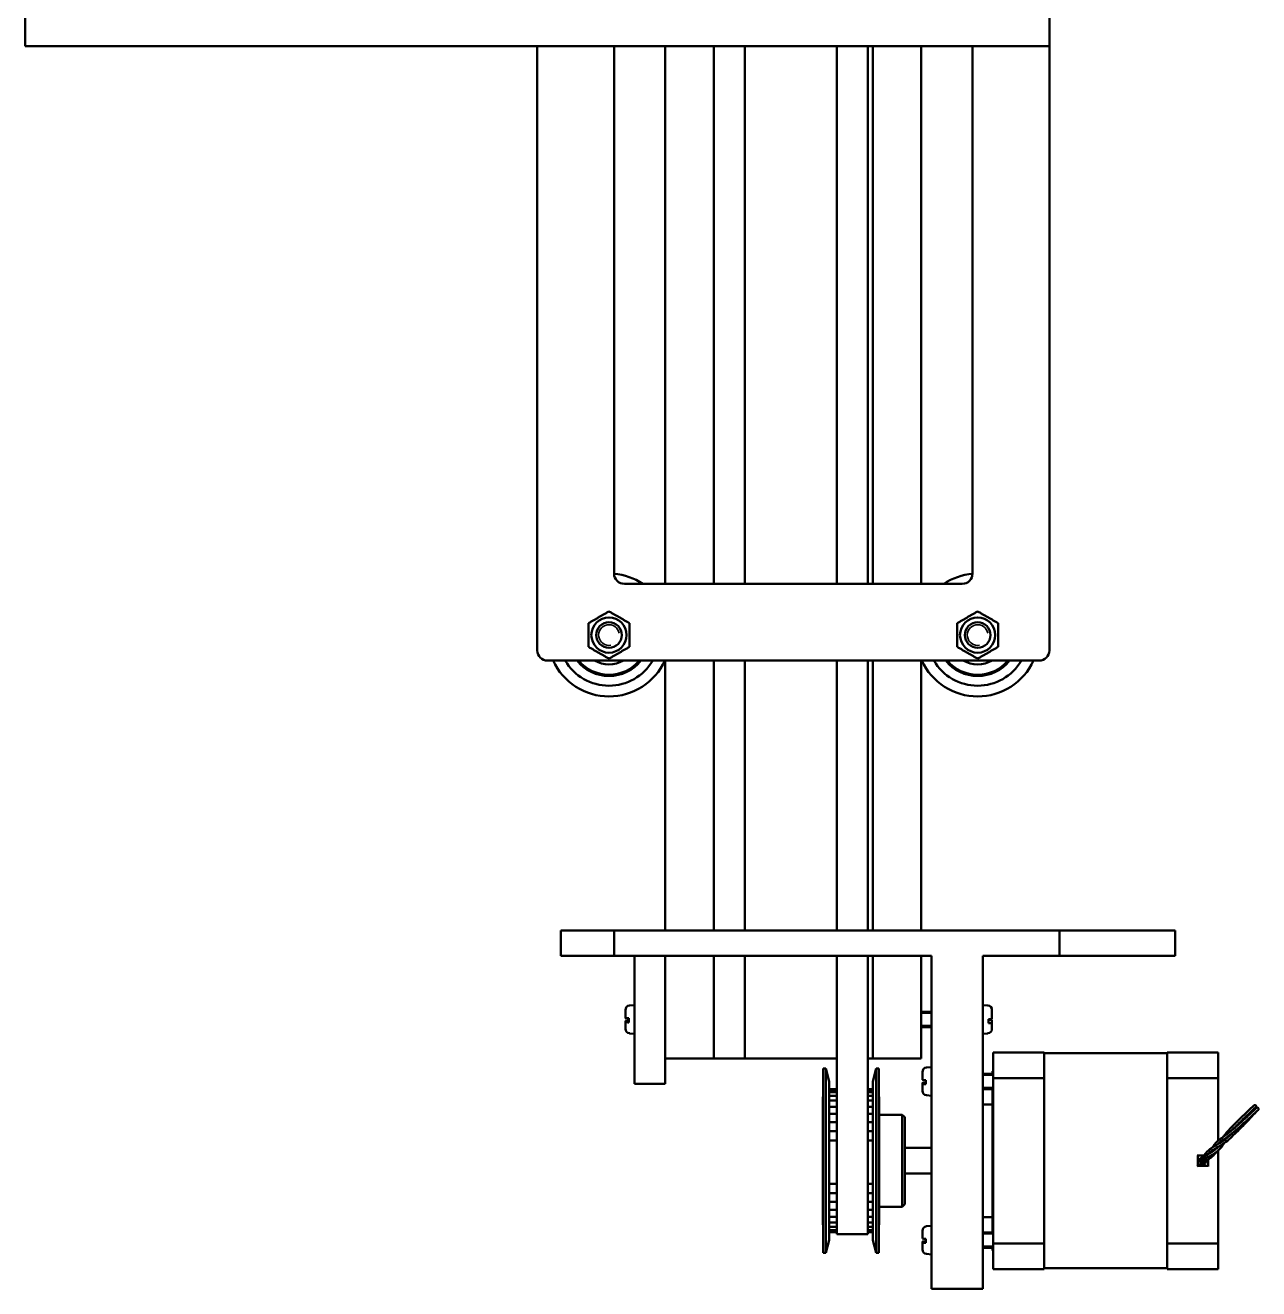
# Model space of a CAD drawing. Header units: millimetres. Extents: x 0 to 6720, y 0 to 4752.
# Drawn here: x 2637.5 to 2878.4, y 1633.4 to 1880.2 of the extents above; entities that cross this region are included whole.
import ezdxf

# ---------------------------------------------------------------- set-up
doc = ezdxf.new("R2010")
doc.units = ezdxf.units.MM
doc.header["$LTSCALE"] = 16
doc.layers.add('Widoczne (ISO)', color=7, linetype='Continuous', lineweight=50)
doc.layers.add('Widoczne wąskie (ISO)', color=7, linetype='Continuous', lineweight=35)

msp = doc.modelspace()

# ---------------------------------------------------------------- linework, layer by layer
at = {"layer": 'Widoczne (ISO)'}
for p, q in [((2637.53, 1936.07), (2637.53, 1876.07)), ((2837.53, 1876.07), (2837.53, 1891.76)), ((2637.53, 1876.07), (2837.53, 1876.07)), ((2737.53, 1876.07), (2737.53, 1758.07)), ((2752.53, 1773.07), (2752.53, 1876.07)), ((2762.53, 1876.07), (2762.53, 1771.07)), ((2772, 1876.07), (2772, 1771.07)), ((2778.05, 1876.07), (2778.05, 1771.07)), ((2796.05, 1771.07), (2796.05, 1876.07)), ((2802.05, 1876.07), (2802.05, 1771.07)), ((2803.05, 1876.07), (2803.05, 1771.07)), ((2812.53, 1876.07), (2812.53, 1771.07)), ((2822.53, 1876.07), (2822.53, 1773.07)), ((2837.53, 1758.07), (2837.53, 1876.07)), ((2820.53, 1771.07), (2754.53, 1771.07)), ((2739.53, 1756.07), (2835.53, 1756.07)), ((2762.53, 1756.07), (2762.53, 1703.38)), ((2772, 1756.07), (2772, 1703.38)), ((2778.05, 1756.07), (2778.05, 1703.38)), ((2796.05, 1703.38), (2796.05, 1756.07)), ((2802.05, 1756.07), (2802.05, 1703.38)), ((2803.05, 1756.07), (2803.05, 1703.38)), ((2812.53, 1756.07), (2812.53, 1703.38)), ((2752.53, 1703.38), (2742.11, 1703.38)), ((2742.11, 1703.38), (2742.11, 1698.38)), ((2839.53, 1703.38), (2752.53, 1703.38)), ((2752.53, 1703.38), (2752.53, 1698.38)), ((2862.11, 1703.38), (2839.53, 1703.38)), ((2839.53, 1703.38), (2839.53, 1698.38)), ((2862.11, 1703.38), (2862.11, 1698.38)), ((2752.53, 1698.38), (2742.11, 1698.38)), ((2814.53, 1698.38), (2752.53, 1698.38)), ((2756.53, 1698.38), (2756.53, 1673.38)), ((2762.53, 1698.38), (2762.53, 1678.38)), ((2762.53, 1698.38), (2762.53, 1673.38)), ((2772, 1698.38), (2772, 1678.38)), ((2778.05, 1698.38), (2778.05, 1678.38)), ((2796.05, 1658.38), (2796.05, 1698.38)), ((2802.05, 1698.38), (2802.05, 1658.38)), ((2803.05, 1698.38), (2803.05, 1678.38)), ((2812.53, 1698.38), (2812.53, 1678.38)), ((2814.53, 1698.38), (2814.53, 1633.38)), ((2839.53, 1698.38), (2824.53, 1698.38)), ((2824.53, 1698.38), (2824.53, 1633.38)), ((2862.11, 1698.38), (2839.53, 1698.38)), ((2755.55, 1688.7), (2756.53, 1688.79)), ((2825.51, 1688.7), (2824.53, 1688.79)), ((2754.73, 1686.27), (2754.73, 1687.81)), ((2754.73, 1685.47), (2754.73, 1685.71)), ((2755.43, 1685.41), (2755.43, 1686.21)), ((2814.53, 1687.49), (2812.53, 1687.49)), ((2825.63, 1686.04), (2825.63, 1685.24)), ((2826.33, 1687.81), (2826.33, 1686.15)), ((2826.33, 1685.82), (2826.33, 1685.36)), ((2754.73, 1684.17), (2754.73, 1685.47)), ((2755.55, 1683.27), (2756.53, 1683.19)), ((2814.53, 1684.49), (2812.53, 1684.49)), ((2825.51, 1683.27), (2824.53, 1683.19)), ((2826.33, 1685.36), (2826.33, 1684.17)), ((2772, 1678.38), (2762.53, 1678.38)), ((2778.05, 1678.38), (2772, 1678.38)), ((2796.05, 1678.38), (2778.05, 1678.38)), ((2803.05, 1678.38), (2802.05, 1678.38)), ((2812.53, 1678.38), (2803.05, 1678.38)), ((2826.53, 1679.53), (2836.53, 1679.53)), ((2826.53, 1674.53), (2826.53, 1679.53)), ((2836.53, 1674.53), (2836.53, 1679.53)), ((2836.53, 1679.38), (2860.53, 1679.38)), ((2860.53, 1674.53), (2860.53, 1679.53)), ((2860.53, 1679.53), (2870.53, 1679.53)), ((2870.53, 1674.53), (2870.53, 1679.53)), ((2793.39, 1640.38), (2793.39, 1676.38)), ((2793.39, 1676.38), (2793.89, 1676.38)), ((2793.89, 1640.38), (2793.89, 1676.38)), ((2794.55, 1673.88), (2793.89, 1676.38)), ((2803.05, 1673.88), (2803.72, 1676.38)), ((2803.72, 1676.38), (2803.72, 1640.38)), ((2804.22, 1676.38), (2803.72, 1676.38)), ((2804.22, 1676.38), (2804.22, 1640.38)), ((2813.55, 1676.6), (2814.53, 1676.68)), ((2826.43, 1675.88), (2826.43, 1675.38)), ((2826.43, 1675.88), (2826.53, 1675.88)), ((2762.53, 1673.38), (2756.53, 1673.38)), ((2794.55, 1642.88), (2794.55, 1673.88)), ((2803.05, 1673.88), (2803.05, 1642.88)), ((2812.73, 1674.18), (2812.73, 1675.7)), ((2812.73, 1673.39), (2812.73, 1673.58)), ((2812.73, 1672.07), (2812.73, 1673.39)), ((2813.43, 1673.34), (2813.43, 1674.13)), ((2824.53, 1675.38), (2826.53, 1675.38)), ((2826.53, 1674.53), (2836.53, 1674.53)), ((2826.53, 1642.23), (2826.53, 1674.53)), ((2836.53, 1642.23), (2836.53, 1674.53)), ((2860.53, 1642.23), (2860.53, 1674.53)), ((2860.53, 1674.53), (2870.53, 1674.53)), ((2870.53, 1662.33), (2870.53, 1674.53)), ((2793.3, 1645.88), (2793.3, 1670.88)), ((2793.3, 1670.88), (2793.39, 1670.88)), ((2794.55, 1672.36), (2796.05, 1672.36)), ((2794.55, 1672.21), (2796.05, 1672.21)), ((2794.55, 1671.78), (2796.05, 1671.78)), ((2794.55, 1671.08), (2796.05, 1671.08)), ((2802.05, 1672.36), (2803.05, 1672.36)), ((2802.05, 1672.21), (2803.05, 1672.21)), ((2802.05, 1671.78), (2803.05, 1671.78)), ((2802.05, 1671.08), (2803.05, 1671.08)), ((2804.22, 1670.88), (2804.3, 1670.88)), ((2804.3, 1645.88), (2804.3, 1670.88)), ((2813.55, 1671.17), (2814.53, 1671.08)), ((2824.53, 1672.38), (2826.53, 1672.38)), ((2826.43, 1672.38), (2826.43, 1644.38)), ((2794.55, 1670.12), (2796.05, 1670.12)), ((2794.55, 1668.93), (2796.05, 1668.93)), ((2802.05, 1670.12), (2803.05, 1670.12)), ((2802.05, 1668.93), (2803.05, 1668.93)), ((2824.53, 1669.38), (2826.43, 1669.38)), ((2794.55, 1667.52), (2796.05, 1667.52)), ((2794.55, 1665.93), (2796.05, 1665.93)), ((2802.05, 1667.52), (2803.05, 1667.52)), ((2802.05, 1665.93), (2803.05, 1665.93)), ((2804.5, 1667.38), (2808.8, 1667.38)), ((2808.8, 1649.38), (2808.8, 1667.38)), ((2809.3, 1666.88), (2808.8, 1667.38)), ((2809.3, 1649.88), (2809.3, 1666.88)), ((2794.55, 1664.19), (2796.05, 1664.19)), ((2802.05, 1664.19), (2803.05, 1664.19)), ((2794.55, 1662.33), (2796.05, 1662.33)), ((2802.05, 1662.33), (2803.05, 1662.33)), ((2870.53, 1661.66), (2870.53, 1661.7)), ((2809.3, 1660.88), (2814.53, 1660.88)), ((2866.53, 1659.38), (2866.43, 1659.48)), ((2866.53, 1659.38), (2866.53, 1657.38)), ((2867.69, 1659.38), (2866.53, 1659.38)), ((2868.53, 1657.38), (2868.53, 1658.62)), ((2870.53, 1642.23), (2870.53, 1660.42)), ((2796.05, 1658.38), (2796.05, 1644.05)), ((2802.05, 1644.05), (2802.05, 1658.38)), ((2866.43, 1657.28), (2866.53, 1657.38)), ((2866.53, 1657.38), (2868.53, 1657.38)), ((2868.63, 1657.28), (2868.53, 1657.38)), ((2794.55, 1653.87), (2796.05, 1653.87)), ((2802.05, 1653.87), (2803.05, 1653.87)), ((2809.3, 1655.88), (2814.53, 1655.88)), ((2794.55, 1652.04), (2796.05, 1652.04)), ((2802.05, 1652.04), (2803.05, 1652.04)), ((2794.55, 1650.34), (2796.05, 1650.34)), ((2794.55, 1648.8), (2796.05, 1648.8)), ((2802.05, 1650.34), (2803.05, 1650.34)), ((2802.05, 1648.8), (2803.05, 1648.8)), ((2804.5, 1649.38), (2808.8, 1649.38)), ((2809.3, 1649.88), (2808.8, 1649.38)), ((2794.55, 1647.46), (2796.05, 1647.46)), ((2794.55, 1646.33), (2796.05, 1646.33)), ((2802.05, 1647.46), (2803.05, 1647.46)), ((2802.05, 1646.33), (2803.05, 1646.33)), ((2824.53, 1647.38), (2826.43, 1647.38)), ((2793.3, 1645.88), (2793.39, 1645.88)), ((2794.55, 1645.45), (2796.05, 1645.45)), ((2794.55, 1644.83), (2796.05, 1644.83)), ((2794.55, 1644.48), (2796.05, 1644.48)), ((2794.55, 1644.41), (2796.05, 1644.41)), ((2802.05, 1644.05), (2796.05, 1644.05)), ((2802.05, 1645.45), (2803.05, 1645.45)), ((2802.05, 1644.83), (2803.05, 1644.83)), ((2802.05, 1644.48), (2803.05, 1644.48)), ((2802.05, 1644.41), (2803.05, 1644.41)), ((2804.22, 1645.88), (2804.3, 1645.88)), ((2812.73, 1643.19), (2812.73, 1644.7)), ((2813.55, 1645.6), (2814.53, 1645.68)), ((2824.53, 1644.38), (2826.53, 1644.38)), ((2794.55, 1642.88), (2793.89, 1640.38)), ((2803.05, 1642.88), (2803.72, 1640.38)), ((2812.73, 1642.39), (2812.73, 1642.58)), ((2812.73, 1641.07), (2812.73, 1642.39)), ((2813.43, 1642.34), (2813.43, 1643.14)), ((2824.53, 1641.38), (2826.53, 1641.38)), ((2826.43, 1641.38), (2826.43, 1640.88)), ((2826.53, 1642.23), (2836.53, 1642.23)), ((2826.53, 1637.23), (2826.53, 1642.23)), ((2836.53, 1637.23), (2836.53, 1642.23)), ((2860.53, 1637.23), (2860.53, 1642.23)), ((2860.53, 1642.23), (2870.53, 1642.23)), ((2870.53, 1637.23), (2870.53, 1642.23)), ((2793.39, 1640.38), (2793.89, 1640.38)), ((2804.22, 1640.38), (2803.72, 1640.38)), ((2813.55, 1640.17), (2814.53, 1640.08)), ((2826.43, 1640.88), (2826.53, 1640.88)), ((2826.53, 1637.23), (2836.53, 1637.23)), ((2836.53, 1637.38), (2860.53, 1637.38)), ((2860.53, 1637.23), (2870.53, 1637.23)), ((2814.53, 1633.38), (2824.53, 1633.38))]:
    msp.add_line(p, q, dxfattribs=at)
for centre, radius in [((2751.53, 1761.07), 3.45), ((2751.53, 1761.07), 2.5), ((2751.53, 1761.07), 2.5), ((2823.53, 1761.07), 3.45), ((2823.53, 1761.07), 2.5), ((2823.53, 1761.07), 2.5)]:
    msp.add_circle(centre, radius, dxfattribs=at)
for centre, radius, start, end in [((2754.53, 1773.07), 2, 180, 270), ((2751.53, 1761.07), 12, 56.4427, 85.2177), ((2823.53, 1761.07), 12, 94.7823, 123.5573), ((2820.53, 1773.07), 2, 270, 0), ((2739.53, 1758.07), 2, 180, 270), ((2835.53, 1758.07), 2, 270, 0), ((2751.53, 1761.07), 12, 204.6243, 335.3757), ((2751.53, 1761.07), 9.9, 210.3347, 329.6653), ((2751.53, 1761.07), 8, 218.6822, 321.3178), ((2751.53, 1761.07), 7.75, 220.1778, 319.8222), ((2751.53, 1761.07), 5.73, 240.6995, 299.3005), ((2823.53, 1761.07), 12, 204.6243, 335.3757), ((2823.53, 1761.07), 9.9, 210.3347, 329.6653), ((2823.53, 1761.07), 8, 218.6822, 321.3178), ((2823.53, 1761.07), 7.75, 220.1778, 319.8222), ((2823.53, 1761.07), 5.73, 240.6995, 299.3005), ((2755.63, 1687.81), 0.9, 95, 180), ((2825.43, 1687.81), 0.9, 0, 85), ((2755.63, 1684.17), 0.9, 180, 265), ((2825.43, 1684.17), 0.9, 275, 0), ((2813.63, 1675.7), 0.9, 95, 180), ((2813.63, 1672.07), 0.9, 180, 265), ((2804.5, 1667.58), 0.2, 180, 270), ((2867.53, 1658.88), 0.252, 91.561, 128.761), ((2867.03, 1658.38), 0.252, 321.239, 358.7459), ((2804.5, 1649.18), 0.2, 90, 180), ((2813.63, 1644.7), 0.9, 95, 180), ((2813.63, 1641.07), 0.9, 180, 265)]:
    msp.add_arc(centre, radius, start, end, dxfattribs=at)
for centre, major_axis, start_param, end_param in [((2877.27, 1668.62), (0.178, -0.178), 0.028548, 0.357533), ((2877.69, 1669.04), (-0.178, 0.178), 3.926991, 6.256169), ((2877.69, 1669.04), (0.178, -0.178), 6.256581, 7.068583), ((2878.19, 1668.54), (-0.178, 0.178), 3.926991, 6.255324), ((2878.19, 1668.54), (0.178, -0.178), 6.255762, 7.068583), ((2877.77, 1668.12), (0.178, -0.178), 0.029492, 0.373214)]:
    msp.add_ellipse(centre, major_axis=major_axis, ratio=0.837156, start_param=start_param, end_param=end_param, dxfattribs=at)
for points in [[(2747.52, 1763.37), (2749.52, 1764.53), (2751.51, 1765.69)], [(2751.51, 1765.69), (2753.52, 1764.54), (2755.52, 1763.4)], [(2819.52, 1763.36), (2821.52, 1764.53), (2823.51, 1765.69)], [(2823.51, 1765.69), (2825.51, 1764.55), (2827.52, 1763.4)], [(2747.54, 1758.75), (2747.53, 1761.06), (2747.52, 1763.37)], [(2755.52, 1763.4), (2755.53, 1761.09), (2755.54, 1758.78)], [(2819.54, 1758.75), (2819.53, 1761.06), (2819.52, 1763.36)], [(2827.52, 1763.4), (2827.53, 1761.09), (2827.54, 1758.78)], [(2751.55, 1756.45), (2749.54, 1757.6), (2747.54, 1758.75)], [(2755.54, 1758.78), (2753.54, 1757.62), (2751.55, 1756.45)], [(2823.55, 1756.45), (2821.54, 1757.6), (2819.54, 1758.75)], [(2827.54, 1758.78), (2825.54, 1757.62), (2823.55, 1756.45)]]:
    msp.add_rational_spline(points, [1, 1.15470053838, 1], degree=2, dxfattribs=at)
for points, knots in [([(2754.73, 1686.27), (2754.73, 1686.26), (2754.76, 1686.25), (2754.84, 1686.24), (2754.92, 1686.23), (2755.07, 1686.22), (2755.18, 1686.22), (2755.33, 1686.21), (2755.38, 1686.21), (2755.43, 1686.21)], [0.4072308, 0.4072308, 0.4072308, 0.4072308, 0.4414823, 0.4414823, 0.4751695, 0.4751695, 0.5085233, 0.5085233, 0.5227387, 0.5227387, 0.5227387, 0.5227387]), ([(2754.73, 1685.71), (2754.73, 1685.71), (2754.76, 1685.72), (2754.84, 1685.74), (2754.92, 1685.74), (2755.07, 1685.75), (2755.18, 1685.76), (2755.33, 1685.76), (2755.38, 1685.76), (2755.43, 1685.76)], [0.4072308, 0.4072308, 0.4072308, 0.4072308, 0.4414823, 0.4414823, 0.4751695, 0.4751695, 0.5085233, 0.5085233, 0.5227387, 0.5227387, 0.5227387, 0.5227387]), ([(2825.63, 1686.04), (2825.68, 1686.04), (2825.73, 1686.04), (2825.88, 1686.05), (2825.99, 1686.06), (2826.14, 1686.08), (2826.22, 1686.09), (2826.3, 1686.12), (2826.33, 1686.14), (2826.33, 1686.15)], [0.0189523, 0.0189523, 0.0189523, 0.0189523, 0.0331677, 0.0331677, 0.0665215, 0.0665215, 0.1002087, 0.1002087, 0.1344602, 0.1344602, 0.1344602, 0.1344602]), ([(2825.63, 1685.94), (2825.68, 1685.94), (2825.73, 1685.93), (2825.88, 1685.93), (2825.99, 1685.92), (2826.14, 1685.9), (2826.22, 1685.88), (2826.3, 1685.85), (2826.33, 1685.84), (2826.33, 1685.82)], [0.0189523, 0.0189523, 0.0189523, 0.0189523, 0.0331677, 0.0331677, 0.0665215, 0.0665215, 0.1002087, 0.1002087, 0.1344602, 0.1344602, 0.1344602, 0.1344602]), ([(2755.43, 1685.41), (2755.38, 1685.41), (2755.33, 1685.41), (2755.18, 1685.42), (2755.07, 1685.42), (2754.92, 1685.43), (2754.84, 1685.44), (2754.76, 1685.45), (2754.73, 1685.46), (2754.73, 1685.47)], [0.0189523, 0.0189523, 0.0189523, 0.0189523, 0.0331677, 0.0331677, 0.0665215, 0.0665215, 0.1002087, 0.1002087, 0.1344602, 0.1344602, 0.1344602, 0.1344602]), ([(2826.33, 1685.36), (2826.33, 1685.35), (2826.3, 1685.33), (2826.22, 1685.3), (2826.14, 1685.29), (2825.99, 1685.27), (2825.88, 1685.26), (2825.73, 1685.25), (2825.68, 1685.25), (2825.63, 1685.24)], [0.4072308, 0.4072308, 0.4072308, 0.4072308, 0.4414823, 0.4414823, 0.4751695, 0.4751695, 0.5085233, 0.5085233, 0.5227387, 0.5227387, 0.5227387, 0.5227387]), ([(2812.73, 1674.18), (2812.73, 1674.18), (2812.76, 1674.17), (2812.84, 1674.16), (2812.92, 1674.15), (2813.07, 1674.14), (2813.18, 1674.14), (2813.33, 1674.14), (2813.38, 1674.13), (2813.43, 1674.13)], [0.4072308, 0.4072308, 0.4072308, 0.4072308, 0.4414823, 0.4414823, 0.4751695, 0.4751695, 0.5085233, 0.5085233, 0.5227387, 0.5227387, 0.5227387, 0.5227387]), ([(2812.73, 1673.58), (2812.73, 1673.59), (2812.76, 1673.6), (2812.84, 1673.61), (2812.92, 1673.62), (2813.07, 1673.62), (2813.18, 1673.63), (2813.33, 1673.63), (2813.38, 1673.63), (2813.43, 1673.63)], [0.4072308, 0.4072308, 0.4072308, 0.4072308, 0.4414823, 0.4414823, 0.4751695, 0.4751695, 0.5085233, 0.5085233, 0.5227387, 0.5227387, 0.5227387, 0.5227387]), ([(2813.43, 1673.34), (2813.38, 1673.34), (2813.33, 1673.34), (2813.18, 1673.34), (2813.07, 1673.34), (2812.92, 1673.35), (2812.84, 1673.36), (2812.76, 1673.37), (2812.73, 1673.38), (2812.73, 1673.39)], [0.0189523, 0.0189523, 0.0189523, 0.0189523, 0.0331677, 0.0331677, 0.0665215, 0.0665215, 0.1002087, 0.1002087, 0.1344602, 0.1344602, 0.1344602, 0.1344602]), ([(2870.4, 1662.23), (2870.53, 1662.33), (2870.67, 1662.45), (2870.97, 1662.67), (2871.12, 1662.78), (2871.54, 1663.08), (2871.8, 1663.26), (2872.82, 1664.03), (2873.55, 1664.66), (2874.9, 1665.85), (2875.53, 1666.42), (2876.79, 1667.58), (2877.44, 1668.18), (2878.01, 1668.72)], [0, 0, 0, 0, 0.05801, 0.05801, 0.114671, 0.114671, 0.21064, 0.21064, 0.498821, 0.498821, 0.751714, 0.751714, 1.015555, 1.015555, 1.015555, 1.015555]), ([(2878.36, 1668.36), (2877.96, 1667.98), (2877.52, 1667.57), (2876.55, 1666.68), (2876.02, 1666.19), (2874.47, 1664.81), (2873.45, 1663.92), (2872.08, 1662.89), (2871.78, 1662.69), (2871.34, 1662.38), (2871.19, 1662.27), (2870.9, 1662.05), (2870.77, 1661.93), (2870.66, 1661.83)], [0, 0, 0, 0, 0.185867, 0.185867, 0.402108, 0.402108, 0.808283, 0.808283, 0.915816, 0.915816, 0.971098, 0.971098, 1.031488, 1.031488, 1.031488, 1.031488]), ([(2871.43, 1663), (2871.49, 1663.09), (2871.56, 1663.18), (2871.85, 1663.55), (2872.08, 1663.82), (2873.03, 1664.88), (2873.79, 1665.63), (2875.03, 1666.86), (2875.52, 1667.33), (2876.52, 1668.29), (2877.04, 1668.77), (2877.51, 1669.22)], [0.0777033, 0.0777033, 0.0777033, 0.0777033, 0.1107723, 0.1107723, 0.2185242, 0.2185242, 0.5415435, 0.5415435, 0.7444497, 0.7444497, 0.956555, 0.956555, 0.956555, 0.956555]), ([(2877.86, 1668.86), (2877.45, 1668.47), (2877, 1668.05), (2876.05, 1667.15), (2875.54, 1666.66), (2874.41, 1665.57), (2873.78, 1664.96), (2873.17, 1664.35)], [0, 0, 0, 0, 0.1855677, 0.1855677, 0.3958144, 0.3958144, 0.6580435, 0.6580435, 0.6580435, 0.6580435]), ([(2877.45, 1668.45), (2877.06, 1668.03), (2876.64, 1667.58), (2876.1, 1666.99), (2875.96, 1666.84), (2875.83, 1666.7)], [0, 0, 0, 0, 0.1829333, 0.1829333, 0.2417234, 0.2417234, 0.2417234, 0.2417234]), ([(2877.95, 1667.95), (2877.57, 1667.54), (2877.16, 1667.11), (2876.22, 1666.12), (2875.69, 1665.57), (2874.41, 1664.27), (2873.66, 1663.52), (2872.5, 1662.46), (2872.11, 1662.12), (2871.46, 1661.67), (2871.23, 1661.52), (2870.83, 1661.27), (2870.65, 1661.17), (2870.41, 1661.04), (2870.34, 1660.99), (2870.26, 1660.95)], [0, 0, 0, 0, 0.182068, 0.182068, 0.411998, 0.411998, 0.728531, 0.728531, 0.886731, 0.886731, 0.966944, 0.966944, 1.032626, 1.032626, 1.065591, 1.065591, 1.065591, 1.065591]), ([(2870.04, 1661.39), (2870.17, 1661.46), (2870.31, 1661.54), (2870.57, 1661.69), (2870.69, 1661.76), (2870.98, 1661.93), (2871.16, 1662.04), (2871.49, 1662.25), (2871.65, 1662.36), (2872.07, 1662.68), (2872.33, 1662.91), (2872.83, 1663.38), (2873.08, 1663.61), (2873.32, 1663.86)], [0, 0, 0, 0, 0.0563911, 0.0563911, 0.0998294, 0.0998294, 0.1601578, 0.1601578, 0.2197764, 0.2197764, 0.3240708, 0.3240708, 0.4272269, 0.4272269, 0.4272269, 0.4272269]), ([(2866.81, 1658.55), (2866.81, 1658.55), (2866.81, 1658.56), (2866.82, 1658.56), (2866.83, 1658.56), (2866.88, 1658.59), (2866.92, 1658.61), (2867.03, 1658.67), (2867.1, 1658.72), (2867.27, 1658.82), (2867.38, 1658.89), (2867.68, 1659.07), (2867.87, 1659.19), (2868.65, 1659.68), (2869.18, 1660.02), (2869.89, 1660.54), (2870.09, 1660.7), (2870.4, 1660.96), (2870.5, 1661.05), (2870.61, 1661.15)], [0.1045965, 0.1045965, 0.1045965, 0.1045965, 0.1108452, 0.1108452, 0.1327012, 0.1327012, 0.1635406, 0.1635406, 0.1994691, 0.1994691, 0.2441088, 0.2441088, 0.3198672, 0.3198672, 0.5479459, 0.5479459, 0.6383173, 0.6383173, 0.6847622, 0.6847622, 0.6847622, 0.6847622]), ([(2871.2, 1661.12), (2871.06, 1660.92), (2870.89, 1660.75), (2870.52, 1660.41), (2870.32, 1660.24), (2869.59, 1659.69), (2869.02, 1659.37), (2868.14, 1658.92), (2867.85, 1658.76), (2867.47, 1658.53), (2867.35, 1658.44), (2867.21, 1658.35), (2867.18, 1658.33), (2867.12, 1658.29), (2867.1, 1658.28), (2867.1, 1658.28)], [0, 0, 0, 0, 0.0751068, 0.0751068, 0.1625821, 0.1625821, 0.3813147, 0.3813147, 0.49828, 0.49828, 0.5665031, 0.5665031, 0.6003322, 0.6003322, 0.6436, 0.6436, 0.6436, 0.6436]), ([(2867.39, 1658.9), (2867.4, 1658.91), (2867.41, 1658.93), (2867.46, 1659.04), (2867.52, 1659.14), (2867.73, 1659.46), (2867.9, 1659.67), (2868.41, 1660.28), (2868.75, 1660.59), (2869.39, 1661.04), (2869.69, 1661.2), (2870.04, 1661.39)], [0.0343152, 0.0343152, 0.0343152, 0.0343152, 0.0411676, 0.0411676, 0.0834204, 0.0834204, 0.1788411, 0.1788411, 0.3824375, 0.3824375, 0.5354969, 0.5354969, 0.5354969, 0.5354969]), ([(2870.26, 1660.95), (2869.98, 1660.79), (2869.73, 1660.65), (2869.11, 1660.25), (2868.76, 1659.97), (2868.4, 1659.55), (2868.37, 1659.52), (2868.34, 1659.49)], [0, 0, 0, 0, 0.1242719, 0.1242719, 0.3331746, 0.3331746, 0.3490606, 0.3490606, 0.3490606, 0.3490606]), ([(2869.45, 1661.06), (2869.62, 1661.34), (2869.79, 1661.59), (2870.12, 1661.96), (2870.25, 1662.09), (2870.4, 1662.23)], [0.4119466, 0.4119466, 0.4119466, 0.4119466, 0.5582282, 0.5582282, 0.6317558, 0.6317558, 0.6317558, 0.6317558]), ([(2871.67, 1661.81), (2871.64, 1661.78), (2871.62, 1661.75), (2871.47, 1661.52), (2871.34, 1661.31), (2871.2, 1661.12)], [0.88485637, 0.88485637, 0.88485637, 0.88485637, 0.89702465, 0.89702465, 0.96829436, 0.96829436, 0.96829436, 0.96829436]), ([(2871.53, 1662.51), (2871.51, 1662.48), (2871.49, 1662.44), (2871.42, 1662.35), (2871.38, 1662.28), (2871.34, 1662.19), (2871.32, 1662.16), (2871.31, 1662.13)], [0.90664158, 0.90664158, 0.90664158, 0.90664158, 0.9184273, 0.9184273, 0.94131829, 0.94131829, 0.95187075, 0.95187075, 0.95187075, 0.95187075]), ([(2870.29, 1660.22), (2870.13, 1660.02), (2869.96, 1659.83), (2869.5, 1659.37), (2869.19, 1659.1), (2868.61, 1658.67), (2868.34, 1658.49), (2867.95, 1658.23), (2867.83, 1658.14), (2867.54, 1657.96), (2867.38, 1657.86), (2867.16, 1657.75), (2867.07, 1657.71), (2866.93, 1657.68), (2866.87, 1657.66), (2866.74, 1657.69), (2866.68, 1657.71), (2866.59, 1657.77), (2866.56, 1657.81), (2866.54, 1657.86), (2866.53, 1657.88), (2866.53, 1657.9)], [0.2263434, 0.2263434, 0.2263434, 0.2263434, 0.3109252, 0.3109252, 0.4380458, 0.4380458, 0.5381958, 0.5381958, 0.5881338, 0.5881338, 0.6631846, 0.6631846, 0.725111, 0.725111, 0.7711089, 0.7711089, 0.7988724, 0.7988724, 0.8228063, 0.8228063, 0.8348158, 0.8348158, 0.8348158, 0.8348158]), ([(2867.07, 1658.25), (2867.07, 1658.24), (2867.06, 1658.24), (2867.03, 1658.23), (2867.01, 1658.22), (2866.97, 1658.22), (2866.95, 1658.22), (2866.91, 1658.22), (2866.89, 1658.22), (2866.85, 1658.23), (2866.83, 1658.23), (2866.79, 1658.25), (2866.77, 1658.26), (2866.74, 1658.28), (2866.73, 1658.29), (2866.71, 1658.3), (2866.7, 1658.31), (2866.68, 1658.33), (2866.67, 1658.34), (2866.66, 1658.37), (2866.66, 1658.38), (2866.65, 1658.4), (2866.65, 1658.41), (2866.65, 1658.43), (2866.65, 1658.44), (2866.66, 1658.48), (2866.66, 1658.49), (2866.68, 1658.52), (2866.69, 1658.53), (2866.74, 1658.58), (2866.79, 1658.62), (2866.9, 1658.7), (2866.96, 1658.76), (2867.13, 1658.89), (2867.24, 1658.98), (2867.37, 1659.08)], [0, 0, 0, 0, 0.0191612, 0.0191612, 0.0336936, 0.0336936, 0.0414109, 0.0414109, 0.0491099, 0.0491099, 0.056807, 0.056807, 0.0645219, 0.0645219, 0.0683658, 0.0683658, 0.0722215, 0.0722215, 0.0761015, 0.0761015, 0.0800004, 0.0800004, 0.0838764, 0.0838764, 0.0916571, 0.0916571, 0.1070891, 0.1070891, 0.1317523, 0.1317523, 0.2057436, 0.2057436, 0.2704024, 0.2704024, 0.3390122, 0.3390122, 0.3390122, 0.3390122]), ([(2866.86, 1658.07), (2866.86, 1658.07), (2866.87, 1658.07), (2866.89, 1658.07), (2866.93, 1658.08), (2867.04, 1658.12), (2867.12, 1658.16), (2867.32, 1658.27), (2867.43, 1658.33), (2867.66, 1658.47), (2867.78, 1658.55), (2868.09, 1658.76), (2868.27, 1658.89), (2868.48, 1659.07), (2868.52, 1659.1), (2868.56, 1659.13)], [0.2500021, 0.2500021, 0.2500021, 0.2500021, 0.2691693, 0.2691693, 0.3102368, 0.3102368, 0.3608521, 0.3608521, 0.4069011, 0.4069011, 0.4535121, 0.4535121, 0.5218322, 0.5218322, 0.5380919, 0.5380919, 0.5380919, 0.5380919]), ([(2868.51, 1658.6), (2868.49, 1658.57), (2868.47, 1658.54), (2868.38, 1658.4), (2868.31, 1658.31), (2868.18, 1658.12), (2868.11, 1658.04), (2868.05, 1657.96)], [0.50052961, 0.50052961, 0.50052961, 0.50052961, 0.51281886, 0.51281886, 0.54867075, 0.54867075, 0.5862943, 0.5862943, 0.5862943, 0.5862943]), ([(2868.61, 1659.66), (2868.66, 1659.73), (2868.7, 1659.8), (2868.76, 1659.9), (2868.77, 1659.93), (2868.79, 1659.96)], [0.20604952, 0.20604952, 0.20604952, 0.20604952, 0.23273897, 0.23273897, 0.24469347, 0.24469347, 0.24469347, 0.24469347]), ([(2867.34, 1658.42), (2867.27, 1658.37), (2867.21, 1658.33), (2867.13, 1658.28), (2867.1, 1658.26), (2867.07, 1658.25)], [0.0798085, 0.0798085, 0.0798085, 0.0798085, 0.1458558, 0.1458558, 0.2023823, 0.2023823, 0.2023823, 0.2023823]), ([(2867.48, 1657.43), (2867.46, 1657.43), (2867.44, 1657.42), (2867.38, 1657.42), (2867.36, 1657.43), (2867.3, 1657.44), (2867.28, 1657.46), (2867.23, 1657.49), (2867.2, 1657.51), (2867.17, 1657.56), (2867.16, 1657.59), (2867.15, 1657.63), (2867.15, 1657.65), (2867.14, 1657.69), (2867.15, 1657.71), (2867.15, 1657.73), (2867.15, 1657.74), (2867.16, 1657.75)], [0, 0, 0, 0, 0.01134226, 0.01134226, 0.02066622, 0.02066622, 0.02994278, 0.02994278, 0.04024226, 0.04024226, 0.05001065, 0.05001065, 0.05898471, 0.05898471, 0.06914496, 0.06914496, 0.07699767, 0.07699767, 0.07699767, 0.07699767]), ([(2868.05, 1657.96), (2867.99, 1657.88), (2867.93, 1657.82), (2867.83, 1657.7), (2867.78, 1657.65), (2867.68, 1657.55), (2867.63, 1657.5), (2867.55, 1657.46), (2867.53, 1657.44), (2867.48, 1657.43)], [0, 0, 0, 0, 0.0390125, 0.0390125, 0.0828695, 0.0828695, 0.1556712, 0.1556712, 0.1821422, 0.1821422, 0.1821422, 0.1821422]), ([(2812.73, 1643.19), (2812.73, 1643.18), (2812.76, 1643.18), (2812.84, 1643.17), (2812.92, 1643.16), (2813.07, 1643.15), (2813.18, 1643.15), (2813.33, 1643.14), (2813.38, 1643.14), (2813.43, 1643.14)], [0.4072308, 0.4072308, 0.4072308, 0.4072308, 0.4414823, 0.4414823, 0.4751695, 0.4751695, 0.5085233, 0.5085233, 0.5227387, 0.5227387, 0.5227387, 0.5227387]), ([(2812.73, 1642.58), (2812.73, 1642.58), (2812.76, 1642.59), (2812.84, 1642.6), (2812.92, 1642.61), (2813.07, 1642.62), (2813.18, 1642.62), (2813.33, 1642.62), (2813.38, 1642.63), (2813.43, 1642.63)], [0.4072308, 0.4072308, 0.4072308, 0.4072308, 0.4414823, 0.4414823, 0.4751695, 0.4751695, 0.5085233, 0.5085233, 0.5227387, 0.5227387, 0.5227387, 0.5227387]), ([(2813.43, 1642.34), (2813.38, 1642.34), (2813.33, 1642.35), (2813.18, 1642.35), (2813.07, 1642.35), (2812.92, 1642.36), (2812.84, 1642.37), (2812.76, 1642.38), (2812.73, 1642.38), (2812.73, 1642.39)], [0.0189523, 0.0189523, 0.0189523, 0.0189523, 0.0331677, 0.0331677, 0.0665215, 0.0665215, 0.1002087, 0.1002087, 0.1344602, 0.1344602, 0.1344602, 0.1344602])]:
    msp.add_open_spline(points, degree=3, knots=knots, dxfattribs=at)
for points in [[(2873.21, 1663.76), (2873.18, 1663.73), (2873.14, 1663.69), (2873.11, 1663.65)], [(2870.66, 1661.83), (2870.58, 1661.76), (2870.52, 1661.69), (2870.46, 1661.62)], [(2870.75, 1661.79), (2870.8, 1661.87), (2870.84, 1661.94), (2870.88, 1662.03)], [(2871.57, 1662.31), (2871.67, 1662.46), (2871.78, 1662.61), (2871.89, 1662.76)], [(2867.83, 1658.6), (2867.83, 1658.59), (2867.82, 1658.59), (2867.82, 1658.58)], [(2867.87, 1658.77), (2867.85, 1658.71), (2867.83, 1658.65), (2867.83, 1658.6)], [(2868.04, 1658.73), (2868.08, 1658.8), (2868.13, 1658.86), (2868.17, 1658.93)], [(2869.81, 1660.69), (2869.73, 1660.57), (2869.66, 1660.44), (2869.58, 1660.31)], [(2869.93, 1660.58), (2870.02, 1660.68), (2870.1, 1660.79), (2870.17, 1660.9)], [(2866.53, 1658.03), (2866.55, 1658.13), (2866.6, 1658.22), (2866.68, 1658.34)], [(2867.23, 1658.23), (2867.22, 1658.22), (2867.22, 1658.22), (2867.21, 1658.21)], [(2867.36, 1658.29), (2867.35, 1658.34), (2867.34, 1658.39), (2867.34, 1658.44)]]:
    msp.add_open_spline(points, degree=3, dxfattribs=at)
at = {"layer": 'Widoczne wąskie (ISO)'}
for p, q in [((2814.53, 1687.19), (2812.53, 1687.19)), ((2812.53, 1684.79), (2814.53, 1684.79)), ((2826.53, 1675.08), (2824.53, 1675.08)), ((2824.53, 1672.69), (2826.53, 1672.69)), ((2826.53, 1644.08), (2824.53, 1644.08)), ((2824.53, 1641.69), (2826.53, 1641.69))]:
    msp.add_line(p, q, dxfattribs=at)
for centre, start, end in [((2751.53, 1761.07), 10.423, 280.423), ((2823.53, 1761.07), 10.1902, 280.1902)]:
    msp.add_arc(centre, 2.02, start, end, dxfattribs=at)

doc.saveas('drawing.dxf')
